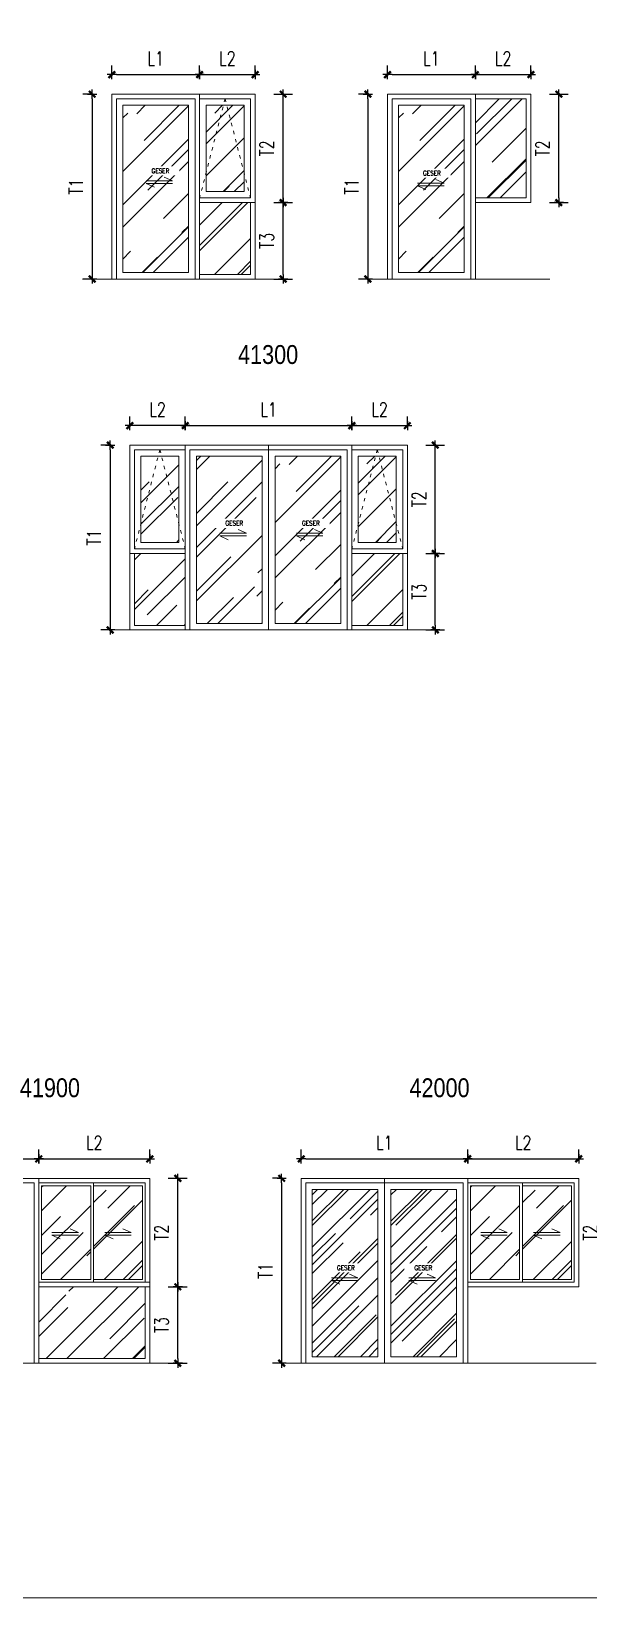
# Model space of a CAD drawing. Header units: centimetres. Extents: x 241563 to 294181, y -34797 to 61752.
# Drawn here: x 264921 to 270944, y -34797 to -17854 of the extents above; entities that cross this region are included whole.
import ezdxf

# ---------------------------------------------------------------- set-up
doc = ezdxf.new("R2010")
doc.units = ezdxf.units.CM
doc.header["$MEASUREMENT"] = 0
doc.linetypes.add('ACAD_ISO03W100', pattern=[30, 12, -18])
doc.layers.add('0.00', color=130, linetype='Continuous', lineweight=0)
doc.layers.add('0.09', color=30, linetype='Continuous', lineweight=9)
doc.styles.add('51DIM', font='SIMPLEX.shx', dxfattribs={"width": 0.85})
doc.styles.add('ISO', font='ARIALN.TTF')
doc.styles.add('TEXT', font='simplex.shx', dxfattribs={"width": 0.75})
doc.dimstyles.new('D100B', dxfattribs={"dimscale": 100, "dimtxt": 1.5, "dimasz": 0.5, "dimexe": 1, "dimexo": 2, "dimgap": 1, "dimtad": 1, "dimdec": 0, "dimzin": 0, "dimdsep": 46, "dimtxsty": 'TEXT', "dimblk1": 'tick', "dimblk2": 'tick', "dimsah": 1, "dimcen": 0, "dimclre": 15, "dimadec": 0, "dimazin": 0, "dimtfac": 1, "dimtdec": 0, "dimtix": 1, "dimtmove": 2, "dimatfit": 3, "dimldrblk": 'tick', "dimfxl": 1, "dimtolj": 1, "dimtzin": 0, "dimarcsym": 0})
pattern_1 = [(45, (11508.6, -37491.1), (424.2641, 1131.37085), [7500, -1000, 2500, -500]), (45, (11802.04, -36844.1), (-823.7794, 116.6726), [1500, -165, 3000, -375]), (45, (11384.85, -37013.82), (1601.59686, 2075.3584), [4000, -700, 2000, -500])]
pattern_2 = [(45, (13153.44, -41287.47), (424.2641, 1131.37085), [7500, -1000, 2500, -500]), (45, (13446.9, -40640.5), (-823.7794, 116.6726), [1500, -165, 3000, -375]), (45, (13029.7, -40810.18), (1601.59686, 2075.3584), [4000, -700, 2000, -500])]
pattern_3 = [(45, (17014.53, -49219.22), (254.55844, 678.8225), [4500, -600, 1500, -300]), (45, (17190.6, -48831), (-494.26764, 70.0036), [900, -99, 1800, -225]), (45, (16940.28, -48932.84), (960.95812, 1245.21504), [2400, -420, 1200, -300])]

# ---------------------------------------------------------------- blocks, each defined once
blk = doc.blocks.new('tick')
for p, q in [((-1, 0), (1, 0)), ((0, 1), (0, -1))]:
    blk.add_line(p, q)
at = {"const_width": 0.5}
blk.add_lwpolyline([(-0.71, -0.71), (0.71, 0.71)], dxfattribs=at)
blk = doc.blocks.new('*D434')
at = {"color": 15, "linetype": 'Continuous', "lineweight": -2, "ltscale": 2, "transparency": 16777216}
for p, q in [((265790, -18333), (265790, -18222)), ((266740, -18333), (266740, -18222))]:
    blk.add_line(p, q, dxfattribs=at)
at = {"color": 0, "linetype": 'Continuous', "lineweight": -2, "ltscale": 2, "transparency": 16777216}
blk.add_line((265840, -18322), (266690, -18322), dxfattribs=at)
at = {"layer": 'Defpoints', "color": 0, "linetype": 'Continuous', "ltscale": 2, "transparency": 16777216}
for p in [(266740, -18322), (265790, -18533), (266740, -18533)]:
    blk.add_point(p, dxfattribs=at)
at = {"color": 0, "linetype": 'Continuous', "lineweight": -2, "ltscale": 2, "transparency": 16777216, "xscale": 50, "yscale": 50, "zscale": 50, "rotation": 180}
blk.add_blockref('tick', (265790, -18322), dxfattribs=at)
at = {"color": 0, "linetype": 'Continuous', "lineweight": -2, "ltscale": 2, "transparency": 16777216, "xscale": 50, "yscale": 50, "zscale": 50}
blk.add_blockref('tick', (266740, -18322), dxfattribs=at)
at = {"color": 0, "linetype": 'Continuous', "ltscale": 2, "transparency": 16777216, "insert": (266265, -18147), "char_height": 150, "attachment_point": 5, "style": 'TEXT'}
blk.add_mtext('\\A1;L1', dxfattribs=at)
blk = doc.blocks.new('*D435')
at = {"color": 15, "linetype": 'Continuous', "lineweight": -2, "ltscale": 2, "transparency": 16777216}
for p, q in [((266740, -18333), (266740, -18222)), ((267340, -18333), (267340, -18222))]:
    blk.add_line(p, q, dxfattribs=at)
at = {"color": 0, "linetype": 'Continuous', "lineweight": -2, "ltscale": 2, "transparency": 16777216}
blk.add_line((266790, -18322), (267290, -18322), dxfattribs=at)
at = {"layer": 'Defpoints', "color": 0, "linetype": 'Continuous', "ltscale": 2, "transparency": 16777216}
for p in [(267340, -18322), (266740, -18533), (267340, -18533)]:
    blk.add_point(p, dxfattribs=at)
at = {"color": 0, "linetype": 'Continuous', "lineweight": -2, "ltscale": 2, "transparency": 16777216, "xscale": 50, "yscale": 50, "zscale": 50, "rotation": 180}
blk.add_blockref('tick', (266740, -18322), dxfattribs=at)
at = {"color": 0, "linetype": 'Continuous', "lineweight": -2, "ltscale": 2, "transparency": 16777216, "xscale": 50, "yscale": 50, "zscale": 50}
blk.add_blockref('tick', (267340, -18322), dxfattribs=at)
at = {"color": 0, "linetype": 'Continuous', "ltscale": 2, "transparency": 16777216, "insert": (267040, -18147), "char_height": 150, "attachment_point": 5, "style": 'TEXT'}
blk.add_mtext('\\A1;L2', dxfattribs=at)
blk = doc.blocks.new('*D436')
at = {"color": 15, "linetype": 'Continuous', "lineweight": -2, "ltscale": 2, "transparency": 16777216}
for p, q in [((265590, -18533), (265478, -18533)), ((265590, -20533), (265478, -20533))]:
    blk.add_line(p, q, dxfattribs=at)
at = {"color": 0, "linetype": 'Continuous', "lineweight": -2, "ltscale": 2, "transparency": 16777216}
blk.add_line((265578, -18583), (265578, -20483), dxfattribs=at)
at = {"layer": 'Defpoints', "color": 0, "linetype": 'Continuous', "ltscale": 2, "transparency": 16777216}
for p in [(265790, -18533), (265578, -20533), (265790, -20533)]:
    blk.add_point(p, dxfattribs=at)
at = {"color": 0, "linetype": 'Continuous', "lineweight": -2, "ltscale": 2, "transparency": 16777216, "xscale": 50, "yscale": 50, "zscale": 50}
for p, rotation in [((265578, -18533), 90), ((265578, -20533), 270)]:
    blk.add_blockref('tick', p, dxfattribs=dict(at, rotation=rotation))
at = {"color": 0, "linetype": 'Continuous', "ltscale": 2, "transparency": 16777216, "insert": (265403, -19533), "char_height": 150, "attachment_point": 5, "rotation": 90, "style": 'TEXT'}
blk.add_mtext('\\A1;T1', dxfattribs=at)
blk = doc.blocks.new('*D437')
at = {"color": 15, "linetype": 'Continuous', "lineweight": -2, "ltscale": 2, "transparency": 16777216}
for p, q in [((267540, -18533), (267742, -18533)), ((267540, -19706), (267742, -19706))]:
    blk.add_line(p, q, dxfattribs=at)
at = {"color": 0, "linetype": 'Continuous', "lineweight": -2, "ltscale": 2, "transparency": 16777216}
blk.add_line((267642, -19656), (267642, -18583), dxfattribs=at)
at = {"layer": 'Defpoints', "color": 0, "linetype": 'Continuous', "ltscale": 2, "transparency": 16777216}
for p in [(267340, -18533), (267642, -18533), (267340, -19706)]:
    blk.add_point(p, dxfattribs=at)
at = {"color": 0, "linetype": 'Continuous', "lineweight": -2, "ltscale": 2, "transparency": 16777216, "xscale": 50, "yscale": 50, "zscale": 50}
for p, rotation in [((267642, -18533), 90), ((267642, -19706), 270)]:
    blk.add_blockref('tick', p, dxfattribs=dict(at, rotation=rotation))
at = {"color": 0, "linetype": 'Continuous', "ltscale": 2, "transparency": 16777216, "insert": (267467, -19120), "char_height": 150, "attachment_point": 5, "rotation": 90, "style": 'TEXT'}
blk.add_mtext('\\A1;T2', dxfattribs=at)
blk = doc.blocks.new('*D438')
at = {"color": 15, "linetype": 'Continuous', "lineweight": -2, "ltscale": 2, "transparency": 16777216}
for p, q in [((267540, -19706), (267742, -19706)), ((267540, -20533), (267742, -20533))]:
    blk.add_line(p, q, dxfattribs=at)
at = {"color": 0, "linetype": 'Continuous', "lineweight": -2, "ltscale": 2, "transparency": 16777216}
blk.add_line((267642, -20483), (267642, -19756), dxfattribs=at)
at = {"layer": 'Defpoints', "color": 0, "linetype": 'Continuous', "ltscale": 2, "transparency": 16777216}
for p in [(267340, -19706), (267642, -19706), (267340, -20533)]:
    blk.add_point(p, dxfattribs=at)
at = {"color": 0, "linetype": 'Continuous', "lineweight": -2, "ltscale": 2, "transparency": 16777216, "xscale": 50, "yscale": 50, "zscale": 50}
for p, rotation in [((267642, -19706), 90), ((267642, -20533), 270)]:
    blk.add_blockref('tick', p, dxfattribs=dict(at, rotation=rotation))
at = {"color": 0, "linetype": 'Continuous', "ltscale": 2, "transparency": 16777216, "insert": (267467, -20120), "char_height": 150, "attachment_point": 5, "rotation": 90, "style": 'TEXT'}
blk.add_mtext('\\A1;T3', dxfattribs=at)
blk = doc.blocks.new('*D439')
at = {"color": 15, "linetype": 'Continuous', "lineweight": -2, "ltscale": 2, "transparency": 16777216}
for p, q in [((268770, -18333), (268770, -18222)), ((269720, -18333), (269720, -18222))]:
    blk.add_line(p, q, dxfattribs=at)
at = {"color": 0, "linetype": 'Continuous', "lineweight": -2, "ltscale": 2, "transparency": 16777216}
blk.add_line((268820, -18322), (269670, -18322), dxfattribs=at)
at = {"layer": 'Defpoints', "color": 0, "linetype": 'Continuous', "ltscale": 2, "transparency": 16777216}
for p in [(269720, -18322), (268770, -18533), (269720, -18533)]:
    blk.add_point(p, dxfattribs=at)
at = {"color": 0, "linetype": 'Continuous', "lineweight": -2, "ltscale": 2, "transparency": 16777216, "xscale": 50, "yscale": 50, "zscale": 50, "rotation": 180}
blk.add_blockref('tick', (268770, -18322), dxfattribs=at)
at = {"color": 0, "linetype": 'Continuous', "lineweight": -2, "ltscale": 2, "transparency": 16777216, "xscale": 50, "yscale": 50, "zscale": 50}
blk.add_blockref('tick', (269720, -18322), dxfattribs=at)
at = {"color": 0, "linetype": 'Continuous', "ltscale": 2, "transparency": 16777216, "insert": (269245, -18147), "char_height": 150, "attachment_point": 5, "style": 'TEXT'}
blk.add_mtext('\\A1;L1', dxfattribs=at)
blk = doc.blocks.new('*D440')
at = {"color": 15, "linetype": 'Continuous', "lineweight": -2, "ltscale": 2, "transparency": 16777216}
for p, q in [((269720, -18333), (269720, -18222)), ((270320, -18333), (270320, -18222))]:
    blk.add_line(p, q, dxfattribs=at)
at = {"color": 0, "linetype": 'Continuous', "lineweight": -2, "ltscale": 2, "transparency": 16777216}
blk.add_line((269770, -18322), (270270, -18322), dxfattribs=at)
at = {"layer": 'Defpoints', "color": 0, "linetype": 'Continuous', "ltscale": 2, "transparency": 16777216}
for p in [(270320, -18322), (269720, -18533), (270320, -18533)]:
    blk.add_point(p, dxfattribs=at)
at = {"color": 0, "linetype": 'Continuous', "lineweight": -2, "ltscale": 2, "transparency": 16777216, "xscale": 50, "yscale": 50, "zscale": 50, "rotation": 180}
blk.add_blockref('tick', (269720, -18322), dxfattribs=at)
at = {"color": 0, "linetype": 'Continuous', "lineweight": -2, "ltscale": 2, "transparency": 16777216, "xscale": 50, "yscale": 50, "zscale": 50}
blk.add_blockref('tick', (270320, -18322), dxfattribs=at)
at = {"color": 0, "linetype": 'Continuous', "ltscale": 2, "transparency": 16777216, "insert": (270020, -18147), "char_height": 150, "attachment_point": 5, "style": 'TEXT'}
blk.add_mtext('\\A1;L2', dxfattribs=at)
blk = doc.blocks.new('*D441')
at = {"color": 15, "linetype": 'Continuous', "lineweight": -2, "ltscale": 2, "transparency": 16777216}
for p, q in [((268570, -18533), (268458, -18533)), ((268570, -20533), (268458, -20533))]:
    blk.add_line(p, q, dxfattribs=at)
at = {"color": 0, "linetype": 'Continuous', "lineweight": -2, "ltscale": 2, "transparency": 16777216}
blk.add_line((268558, -18583), (268558, -20483), dxfattribs=at)
at = {"layer": 'Defpoints', "color": 0, "linetype": 'Continuous', "ltscale": 2, "transparency": 16777216}
for p in [(268770, -18533), (268558, -20533), (268770, -20533)]:
    blk.add_point(p, dxfattribs=at)
at = {"color": 0, "linetype": 'Continuous', "lineweight": -2, "ltscale": 2, "transparency": 16777216, "xscale": 50, "yscale": 50, "zscale": 50}
for p, rotation in [((268558, -18533), 90), ((268558, -20533), 270)]:
    blk.add_blockref('tick', p, dxfattribs=dict(at, rotation=rotation))
at = {"color": 0, "linetype": 'Continuous', "ltscale": 2, "transparency": 16777216, "insert": (268383, -19533), "char_height": 150, "attachment_point": 5, "rotation": 90, "style": 'TEXT'}
blk.add_mtext('\\A1;T1', dxfattribs=at)
blk = doc.blocks.new('*D442')
at = {"color": 15, "linetype": 'Continuous', "lineweight": -2, "ltscale": 2, "transparency": 16777216}
for p, q in [((270520, -18533), (270722, -18533)), ((270520, -19706), (270722, -19706))]:
    blk.add_line(p, q, dxfattribs=at)
at = {"color": 0, "linetype": 'Continuous', "lineweight": -2, "ltscale": 2, "transparency": 16777216}
blk.add_line((270622, -19656), (270622, -18583), dxfattribs=at)
at = {"layer": 'Defpoints', "color": 0, "linetype": 'Continuous', "ltscale": 2, "transparency": 16777216}
for p in [(270320, -18533), (270622, -18533), (270320, -19706)]:
    blk.add_point(p, dxfattribs=at)
at = {"color": 0, "linetype": 'Continuous', "lineweight": -2, "ltscale": 2, "transparency": 16777216, "xscale": 50, "yscale": 50, "zscale": 50}
for p, rotation in [((270622, -18533), 90), ((270622, -19706), 270)]:
    blk.add_blockref('tick', p, dxfattribs=dict(at, rotation=rotation))
at = {"color": 0, "linetype": 'Continuous', "ltscale": 2, "transparency": 16777216, "insert": (270447, -19120), "char_height": 150, "attachment_point": 5, "rotation": 90, "style": 'TEXT'}
blk.add_mtext('\\A1;T2', dxfattribs=at)
blk = doc.blocks.new('*D469')
at = {"color": 15, "linetype": 'Continuous', "lineweight": -2, "ltscale": 2, "transparency": 16777216}
for p, q in [((266585, -22129), (266585, -22019)), ((268385, -22129), (268385, -22019))]:
    blk.add_line(p, q, dxfattribs=at)
at = {"color": 0, "linetype": 'Continuous', "lineweight": -2, "ltscale": 2, "transparency": 16777216}
blk.add_line((266635, -22119), (268335, -22119), dxfattribs=at)
at = {"layer": 'Defpoints', "color": 0, "linetype": 'Continuous', "ltscale": 2, "transparency": 16777216}
for p in [(268385, -22119), (266585, -22329), (268385, -22329)]:
    blk.add_point(p, dxfattribs=at)
at = {"color": 0, "linetype": 'Continuous', "lineweight": -2, "ltscale": 2, "transparency": 16777216, "xscale": 50, "yscale": 50, "zscale": 50, "rotation": 180}
blk.add_blockref('tick', (266585, -22119), dxfattribs=at)
at = {"color": 0, "linetype": 'Continuous', "lineweight": -2, "ltscale": 2, "transparency": 16777216, "xscale": 50, "yscale": 50, "zscale": 50}
blk.add_blockref('tick', (268385, -22119), dxfattribs=at)
at = {"color": 0, "linetype": 'Continuous', "ltscale": 2, "transparency": 16777216, "insert": (267485, -21944), "char_height": 150, "attachment_point": 5, "style": 'TEXT'}
blk.add_mtext('\\A1;L1', dxfattribs=at)
blk = doc.blocks.new('*D470')
at = {"color": 15, "linetype": 'Continuous', "lineweight": -2, "ltscale": 2, "transparency": 16777216}
for p, q in [((268385, -22129), (268385, -22019)), ((268985, -22129), (268985, -22019))]:
    blk.add_line(p, q, dxfattribs=at)
at = {"color": 0, "linetype": 'Continuous', "lineweight": -2, "ltscale": 2, "transparency": 16777216}
blk.add_line((268435, -22119), (268935, -22119), dxfattribs=at)
at = {"layer": 'Defpoints', "color": 0, "linetype": 'Continuous', "ltscale": 2, "transparency": 16777216}
for p in [(268985, -22119), (268385, -22329), (268985, -22329)]:
    blk.add_point(p, dxfattribs=at)
at = {"color": 0, "linetype": 'Continuous', "lineweight": -2, "ltscale": 2, "transparency": 16777216, "xscale": 50, "yscale": 50, "zscale": 50, "rotation": 180}
blk.add_blockref('tick', (268385, -22119), dxfattribs=at)
at = {"color": 0, "linetype": 'Continuous', "lineweight": -2, "ltscale": 2, "transparency": 16777216, "xscale": 50, "yscale": 50, "zscale": 50}
blk.add_blockref('tick', (268985, -22119), dxfattribs=at)
at = {"color": 0, "linetype": 'Continuous', "ltscale": 2, "transparency": 16777216, "insert": (268685, -21944), "char_height": 150, "attachment_point": 5, "style": 'TEXT'}
blk.add_mtext('\\A1;L2', dxfattribs=at)
blk = doc.blocks.new('*D471')
at = {"color": 15, "linetype": 'Continuous', "lineweight": -2, "ltscale": 2, "transparency": 16777216}
for p, q in [((265985, -22129), (265985, -22019)), ((266585, -22129), (266585, -22019))]:
    blk.add_line(p, q, dxfattribs=at)
at = {"color": 0, "linetype": 'Continuous', "lineweight": -2, "ltscale": 2, "transparency": 16777216}
blk.add_line((266535, -22119), (266035, -22119), dxfattribs=at)
at = {"layer": 'Defpoints', "color": 0, "linetype": 'Continuous', "ltscale": 2, "transparency": 16777216}
for p in [(265985, -22119), (265985, -22329), (266585, -22329)]:
    blk.add_point(p, dxfattribs=at)
at = {"color": 0, "linetype": 'Continuous', "lineweight": -2, "ltscale": 2, "transparency": 16777216, "xscale": 50, "yscale": 50, "zscale": 50, "rotation": 180}
blk.add_blockref('tick', (265985, -22119), dxfattribs=at)
at = {"color": 0, "linetype": 'Continuous', "lineweight": -2, "ltscale": 2, "transparency": 16777216, "xscale": 50, "yscale": 50, "zscale": 50}
blk.add_blockref('tick', (266585, -22119), dxfattribs=at)
at = {"color": 0, "linetype": 'Continuous', "ltscale": 2, "transparency": 16777216, "insert": (266285, -21944), "char_height": 150, "attachment_point": 5, "style": 'TEXT'}
blk.add_mtext('\\A1;L2', dxfattribs=at)
blk = doc.blocks.new('*D472')
at = {"color": 15, "linetype": 'Continuous', "lineweight": -2, "ltscale": 2, "transparency": 16777216}
for p, q in [((265785, -22329), (265673, -22329)), ((265785, -24329), (265673, -24329))]:
    blk.add_line(p, q, dxfattribs=at)
at = {"color": 0, "linetype": 'Continuous', "lineweight": -2, "ltscale": 2, "transparency": 16777216}
blk.add_line((265773, -22379), (265773, -24279), dxfattribs=at)
at = {"layer": 'Defpoints', "color": 0, "linetype": 'Continuous', "ltscale": 2, "transparency": 16777216}
for p in [(265985, -22329), (265773, -24329), (265985, -24329)]:
    blk.add_point(p, dxfattribs=at)
at = {"color": 0, "linetype": 'Continuous', "lineweight": -2, "ltscale": 2, "transparency": 16777216, "xscale": 50, "yscale": 50, "zscale": 50}
for p, rotation in [((265773, -22329), 90), ((265773, -24329), 270)]:
    blk.add_blockref('tick', p, dxfattribs=dict(at, rotation=rotation))
at = {"color": 0, "linetype": 'Continuous', "ltscale": 2, "transparency": 16777216, "insert": (265598, -23329), "char_height": 150, "attachment_point": 5, "rotation": 90, "style": 'TEXT'}
blk.add_mtext('\\A1;T1', dxfattribs=at)
blk = doc.blocks.new('*D473')
at = {"color": 15, "linetype": 'Continuous', "lineweight": -2, "ltscale": 2, "transparency": 16777216}
for p, q in [((269185, -22329), (269387, -22329)), ((269185, -23503), (269387, -23503))]:
    blk.add_line(p, q, dxfattribs=at)
at = {"color": 0, "linetype": 'Continuous', "lineweight": -2, "ltscale": 2, "transparency": 16777216}
blk.add_line((269287, -23453), (269287, -22379), dxfattribs=at)
at = {"layer": 'Defpoints', "color": 0, "linetype": 'Continuous', "ltscale": 2, "transparency": 16777216}
for p in [(268985, -22329), (269287, -22329), (268985, -23503)]:
    blk.add_point(p, dxfattribs=at)
at = {"color": 0, "linetype": 'Continuous', "lineweight": -2, "ltscale": 2, "transparency": 16777216, "xscale": 50, "yscale": 50, "zscale": 50}
for p, rotation in [((269287, -22329), 90), ((269287, -23503), 270)]:
    blk.add_blockref('tick', p, dxfattribs=dict(at, rotation=rotation))
at = {"color": 0, "linetype": 'Continuous', "ltscale": 2, "transparency": 16777216, "insert": (269112, -22916), "char_height": 150, "attachment_point": 5, "rotation": 90, "style": 'TEXT'}
blk.add_mtext('\\A1;T2', dxfattribs=at)
blk = doc.blocks.new('*D474')
at = {"color": 15, "linetype": 'Continuous', "lineweight": -2, "ltscale": 2, "transparency": 16777216}
for p, q in [((269185, -23503), (269387, -23503)), ((269185, -24329), (269387, -24329))]:
    blk.add_line(p, q, dxfattribs=at)
at = {"color": 0, "linetype": 'Continuous', "lineweight": -2, "ltscale": 2, "transparency": 16777216}
blk.add_line((269287, -24279), (269287, -23553), dxfattribs=at)
at = {"layer": 'Defpoints', "color": 0, "linetype": 'Continuous', "ltscale": 2, "transparency": 16777216}
for p in [(268985, -23503), (269287, -23503), (268985, -24329)]:
    blk.add_point(p, dxfattribs=at)
at = {"color": 0, "linetype": 'Continuous', "lineweight": -2, "ltscale": 2, "transparency": 16777216, "xscale": 50, "yscale": 50, "zscale": 50}
for p, rotation in [((269287, -23503), 90), ((269287, -24329), 270)]:
    blk.add_blockref('tick', p, dxfattribs=dict(at, rotation=rotation))
at = {"color": 0, "linetype": 'Continuous', "ltscale": 2, "transparency": 16777216, "insert": (269112, -23916), "char_height": 150, "attachment_point": 5, "rotation": 90, "style": 'TEXT'}
blk.add_mtext('\\A1;T3', dxfattribs=at)
blk = doc.blocks.new('*D499')
at = {"color": 15, "linetype": 'Continuous', "lineweight": -2, "ltscale": 2, "transparency": 16777216}
for p, q in [((264051, -30061), (264051, -29951)), ((265001, -30061), (265001, -29951))]:
    blk.add_line(p, q, dxfattribs=at)
at = {"color": 0, "linetype": 'Continuous', "lineweight": -2, "ltscale": 2, "transparency": 16777216}
blk.add_line((264101, -30051), (264951, -30051), dxfattribs=at)
at = {"layer": 'Defpoints', "color": 0, "linetype": 'Continuous', "ltscale": 2, "transparency": 16777216}
for p in [(265001, -30051), (264051, -30261), (265001, -30261)]:
    blk.add_point(p, dxfattribs=at)
at = {"color": 0, "linetype": 'Continuous', "lineweight": -2, "ltscale": 2, "transparency": 16777216, "xscale": 50, "yscale": 50, "zscale": 50, "rotation": 180}
blk.add_blockref('tick', (264051, -30051), dxfattribs=at)
at = {"color": 0, "linetype": 'Continuous', "lineweight": -2, "ltscale": 2, "transparency": 16777216, "xscale": 50, "yscale": 50, "zscale": 50}
blk.add_blockref('tick', (265001, -30051), dxfattribs=at)
at = {"color": 0, "linetype": 'Continuous', "ltscale": 2, "transparency": 16777216, "insert": (264526, -29876), "char_height": 150, "attachment_point": 5, "style": 'TEXT'}
blk.add_mtext('\\A1;L1', dxfattribs=at)
blk = doc.blocks.new('*D500')
at = {"color": 15, "linetype": 'Continuous', "lineweight": -2, "ltscale": 2, "transparency": 16777216}
for p, q in [((265001, -30061), (265001, -29951)), ((266201, -30061), (266201, -29951))]:
    blk.add_line(p, q, dxfattribs=at)
at = {"color": 0, "linetype": 'Continuous', "lineweight": -2, "ltscale": 2, "transparency": 16777216}
blk.add_line((265051, -30051), (266151, -30051), dxfattribs=at)
at = {"layer": 'Defpoints', "color": 0, "linetype": 'Continuous', "ltscale": 2, "transparency": 16777216}
for p in [(266201, -30051), (265001, -30261), (266201, -30261)]:
    blk.add_point(p, dxfattribs=at)
at = {"color": 0, "linetype": 'Continuous', "lineweight": -2, "ltscale": 2, "transparency": 16777216, "xscale": 50, "yscale": 50, "zscale": 50, "rotation": 180}
blk.add_blockref('tick', (265001, -30051), dxfattribs=at)
at = {"color": 0, "linetype": 'Continuous', "lineweight": -2, "ltscale": 2, "transparency": 16777216, "xscale": 50, "yscale": 50, "zscale": 50}
blk.add_blockref('tick', (266201, -30051), dxfattribs=at)
at = {"color": 0, "linetype": 'Continuous', "ltscale": 2, "transparency": 16777216, "insert": (265601, -29876), "char_height": 150, "attachment_point": 5, "style": 'TEXT'}
blk.add_mtext('\\A1;L2', dxfattribs=at)
blk = doc.blocks.new('*D501')
at = {"color": 15, "linetype": 'Continuous', "lineweight": -2, "ltscale": 2, "transparency": 16777216}
for p, q in [((266401, -30261), (266604, -30261)), ((266401, -31435), (266604, -31435))]:
    blk.add_line(p, q, dxfattribs=at)
at = {"color": 0, "linetype": 'Continuous', "lineweight": -2, "ltscale": 2, "transparency": 16777216}
blk.add_line((266504, -31385), (266504, -30311), dxfattribs=at)
at = {"layer": 'Defpoints', "color": 0, "linetype": 'Continuous', "ltscale": 2, "transparency": 16777216}
for p in [(266201, -30261), (266504, -30261), (266201, -31435)]:
    blk.add_point(p, dxfattribs=at)
at = {"color": 0, "linetype": 'Continuous', "lineweight": -2, "ltscale": 2, "transparency": 16777216, "xscale": 50, "yscale": 50, "zscale": 50}
for p, rotation in [((266504, -30261), 90), ((266504, -31435), 270)]:
    blk.add_blockref('tick', p, dxfattribs=dict(at, rotation=rotation))
at = {"color": 0, "linetype": 'Continuous', "ltscale": 2, "transparency": 16777216, "insert": (266329, -30848), "char_height": 150, "attachment_point": 5, "rotation": 90, "style": 'TEXT'}
blk.add_mtext('\\A1;T2', dxfattribs=at)
blk = doc.blocks.new('*D502')
at = {"color": 15, "linetype": 'Continuous', "lineweight": -2, "ltscale": 2, "transparency": 16777216}
for p, q in [((266401, -31435), (266604, -31435)), ((266401, -32261), (266604, -32261))]:
    blk.add_line(p, q, dxfattribs=at)
at = {"color": 0, "linetype": 'Continuous', "lineweight": -2, "ltscale": 2, "transparency": 16777216}
blk.add_line((266504, -32211), (266504, -31485), dxfattribs=at)
at = {"layer": 'Defpoints', "color": 0, "linetype": 'Continuous', "ltscale": 2, "transparency": 16777216}
for p in [(266201, -31435), (266504, -31435), (266201, -32261)]:
    blk.add_point(p, dxfattribs=at)
at = {"color": 0, "linetype": 'Continuous', "lineweight": -2, "ltscale": 2, "transparency": 16777216, "xscale": 50, "yscale": 50, "zscale": 50}
for p, rotation in [((266504, -31435), 90), ((266504, -32261), 270)]:
    blk.add_blockref('tick', p, dxfattribs=dict(at, rotation=rotation))
at = {"color": 0, "linetype": 'Continuous', "ltscale": 2, "transparency": 16777216, "insert": (266329, -31848), "char_height": 150, "attachment_point": 5, "rotation": 90, "style": 'TEXT'}
blk.add_mtext('\\A1;T3', dxfattribs=at)
blk = doc.blocks.new('*D504')
at = {"color": 15, "linetype": 'Continuous', "lineweight": -2, "ltscale": 2, "transparency": 16777216}
for p, q in [((267837, -30061), (267837, -29951)), ((269637, -30061), (269637, -29951))]:
    blk.add_line(p, q, dxfattribs=at)
at = {"color": 0, "linetype": 'Continuous', "lineweight": -2, "ltscale": 2, "transparency": 16777216}
blk.add_line((267887, -30051), (269587, -30051), dxfattribs=at)
at = {"layer": 'Defpoints', "color": 0, "linetype": 'Continuous', "ltscale": 2, "transparency": 16777216}
for p in [(269637, -30051), (267837, -30261), (269637, -30261)]:
    blk.add_point(p, dxfattribs=at)
at = {"color": 0, "linetype": 'Continuous', "lineweight": -2, "ltscale": 2, "transparency": 16777216, "xscale": 50, "yscale": 50, "zscale": 50, "rotation": 180}
blk.add_blockref('tick', (267837, -30051), dxfattribs=at)
at = {"color": 0, "linetype": 'Continuous', "lineweight": -2, "ltscale": 2, "transparency": 16777216, "xscale": 50, "yscale": 50, "zscale": 50}
blk.add_blockref('tick', (269637, -30051), dxfattribs=at)
at = {"color": 0, "linetype": 'Continuous', "ltscale": 2, "transparency": 16777216, "insert": (268737, -29876), "char_height": 150, "attachment_point": 5, "style": 'TEXT'}
blk.add_mtext('\\A1;L1', dxfattribs=at)
blk = doc.blocks.new('*D505')
at = {"color": 15, "linetype": 'Continuous', "lineweight": -2, "ltscale": 2, "transparency": 16777216}
for p, q in [((269637, -30061), (269637, -29951)), ((270837, -30061), (270837, -29951))]:
    blk.add_line(p, q, dxfattribs=at)
at = {"color": 0, "linetype": 'Continuous', "lineweight": -2, "ltscale": 2, "transparency": 16777216}
blk.add_line((269687, -30051), (270787, -30051), dxfattribs=at)
at = {"layer": 'Defpoints', "color": 0, "linetype": 'Continuous', "ltscale": 2, "transparency": 16777216}
for p in [(270837, -30051), (269637, -30261), (270837, -30261)]:
    blk.add_point(p, dxfattribs=at)
at = {"color": 0, "linetype": 'Continuous', "lineweight": -2, "ltscale": 2, "transparency": 16777216, "xscale": 50, "yscale": 50, "zscale": 50, "rotation": 180}
blk.add_blockref('tick', (269637, -30051), dxfattribs=at)
at = {"color": 0, "linetype": 'Continuous', "lineweight": -2, "ltscale": 2, "transparency": 16777216, "xscale": 50, "yscale": 50, "zscale": 50}
blk.add_blockref('tick', (270837, -30051), dxfattribs=at)
at = {"color": 0, "linetype": 'Continuous', "ltscale": 2, "transparency": 16777216, "insert": (270237, -29876), "char_height": 150, "attachment_point": 5, "style": 'TEXT'}
blk.add_mtext('\\A1;L2', dxfattribs=at)
blk = doc.blocks.new('*D506')
at = {"color": 15, "linetype": 'Continuous', "lineweight": -2, "ltscale": 2, "transparency": 16777216}
for p, q in [((267637, -30261), (267526, -30261)), ((267637, -32261), (267526, -32261))]:
    blk.add_line(p, q, dxfattribs=at)
at = {"color": 0, "linetype": 'Continuous', "lineweight": -2, "ltscale": 2, "transparency": 16777216}
blk.add_line((267626, -30311), (267626, -32211), dxfattribs=at)
at = {"layer": 'Defpoints', "color": 0, "linetype": 'Continuous', "ltscale": 2, "transparency": 16777216}
for p in [(267837, -30261), (267626, -32261), (267837, -32261)]:
    blk.add_point(p, dxfattribs=at)
at = {"color": 0, "linetype": 'Continuous', "lineweight": -2, "ltscale": 2, "transparency": 16777216, "xscale": 50, "yscale": 50, "zscale": 50}
for p, rotation in [((267626, -30261), 90), ((267626, -32261), 270)]:
    blk.add_blockref('tick', p, dxfattribs=dict(at, rotation=rotation))
at = {"color": 0, "linetype": 'Continuous', "ltscale": 2, "transparency": 16777216, "insert": (267451, -31261), "char_height": 150, "attachment_point": 5, "rotation": 90, "style": 'TEXT'}
blk.add_mtext('\\A1;T1', dxfattribs=at)
blk = doc.blocks.new('*D507')
at = {"color": 15, "linetype": 'Continuous', "lineweight": -2, "ltscale": 2, "transparency": 16777216}
for p, q in [((271037, -30261), (271240, -30261)), ((271037, -31435), (271240, -31435))]:
    blk.add_line(p, q, dxfattribs=at)
at = {"color": 0, "linetype": 'Continuous', "lineweight": -2, "ltscale": 2, "transparency": 16777216}
blk.add_line((271140, -31385), (271140, -30311), dxfattribs=at)
at = {"layer": 'Defpoints', "color": 0, "linetype": 'Continuous', "ltscale": 2, "transparency": 16777216}
for p in [(270837, -30261), (271140, -30261), (270837, -31435)]:
    blk.add_point(p, dxfattribs=at)
at = {"color": 0, "linetype": 'Continuous', "lineweight": -2, "ltscale": 2, "transparency": 16777216, "xscale": 50, "yscale": 50, "zscale": 50}
for p, rotation in [((271140, -30261), 90), ((271140, -31435), 270)]:
    blk.add_blockref('tick', p, dxfattribs=dict(at, rotation=rotation))
at = {"color": 0, "linetype": 'Continuous', "ltscale": 2, "transparency": 16777216, "insert": (270965, -30848), "char_height": 150, "attachment_point": 5, "rotation": 90, "style": 'TEXT'}
blk.add_mtext('\\A1;T2', dxfattribs=at)

msp = doc.modelspace()

# ---------------------------------------------------------------- hatches: boundary and pattern name
at = {"layer": '0.00', "linetype": 'Continuous', "ltscale": 2}
h = msp.add_hatch(dxfattribs=at)
h.set_pattern_fill('AR-RROOF', color=4, scale=500, angle=45)
h.set_pattern_definition([(45, (14488.43, -34611.47), (424.2641, 1131.37085), [7500, -1000, 2500, -500]), (45, (14781.9, -33964.46), (-823.7794, 116.6726), [1500, -165, 3000, -375]), (45, (14364.7, -34134.17), (1601.59686, 2075.3584), [4000, -700, 2000, -500])])
h.paths.add_polyline_path([(270269.7, -18583.1), (269719.7, -18583.1), (269719.7, -19656.5), (270269.7, -19656.5)])
h = msp.add_hatch(dxfattribs=at)
h.set_pattern_fill('AR-RROOF', color=4, scale=500, angle=45)
h.set_pattern_definition(pattern_1)
h.paths.add_polyline_path([(265909.8, -20463.1), (266619.8, -20463.1), (266619.8, -18653.1), (265909.8, -18653.1)])
h = msp.add_hatch(dxfattribs=at)
h.set_pattern_fill('AR-RROOF', color=4, scale=500, angle=45)
h.set_pattern_definition(pattern_1)
h.paths.add_polyline_path([(267219.8, -18653.1), (266809.8, -18653.1), (266809.8, -19586.5), (267219.8, -19586.5)])
h = msp.add_hatch(dxfattribs=at)
h.set_pattern_fill('AR-RROOF', color=4, scale=500, angle=45)
h.set_pattern_definition([(45, (14488.43, -37491.1), (424.2641, 1131.37085), [7500, -1000, 2500, -500]), (45, (14781.9, -36844.1), (-823.7794, 116.6726), [1500, -165, 3000, -375]), (45, (14364.7, -37013.82), (1601.59686, 2075.3584), [4000, -700, 2000, -500])])
h.paths.add_polyline_path([(268889.7, -20463.1), (269599.7, -20463.1), (269599.7, -18653.1), (268889.7, -18653.1)])
h = msp.add_hatch(dxfattribs=at)
h.set_pattern_fill('AR-RROOF', color=4, scale=500, angle=45)
h.set_pattern_definition([(45, (-1547.7, -37491.1), (424.2641, 1131.37085), [7500, -1000, 2500, -500]), (45, (-1254.24, -36844.1), (-823.7794, 116.6726), [1500, -165, 3000, -375]), (45, (-1671.43, -37013.82), (1601.59686, 2075.3584), [4000, -700, 2000, -500])])
h.paths.add_polyline_path([(267289.8, -19706.5), (266739.8, -19706.5), (266739.8, -20483.1), (267289.8, -20483.1)])
h = msp.add_hatch(dxfattribs=at)
h.set_pattern_fill('AR-RROOF', color=4, scale=500, angle=45)
h.set_pattern_definition([(45, (12303.44, -41287.47), (424.2641, 1131.37085), [7500, -1000, 2500, -500]), (45, (12596.9, -40640.5), (-823.7794, 116.6726), [1500, -165, 3000, -375]), (45, (12179.7, -40810.18), (1601.59686, 2075.3584), [4000, -700, 2000, -500])])
h.paths.add_polyline_path([(266104.7, -22449.4), (266514.7, -22449.4), (266514.7, -23382.8), (266104.7, -23382.8)])
h = msp.add_hatch(dxfattribs=at)
h.set_pattern_fill('AR-RROOF', color=4, scale=500, angle=45)
h.set_pattern_definition(pattern_2)
h.paths.add_polyline_path([(267414.7, -24259.4), (266704.7, -24259.4), (266704.7, -22449.4), (267414.7, -22449.4)])
h = msp.add_hatch(dxfattribs=at)
h.set_pattern_fill('AR-RROOF', color=4, scale=500, angle=45)
h.set_pattern_definition(pattern_2)
h.paths.add_polyline_path([(267554.7, -24259.4), (268264.7, -24259.4), (268264.7, -22449.4), (267554.7, -22449.4)])
h = msp.add_hatch(dxfattribs=at)
h.set_pattern_fill('AR-RROOF', color=4, scale=500, angle=45)
h.set_pattern_definition(pattern_2)
h.paths.add_polyline_path([(268864.7, -22449.4), (268454.7, -22449.4), (268454.7, -23382.8), (268864.7, -23382.8)])
h = msp.add_hatch(dxfattribs=at)
h.set_pattern_fill('AR-RROOF', color=4, scale=500, angle=45)
h.set_pattern_definition([(45, (-752.84, -41287.47), (424.2641, 1131.37085), [7500, -1000, 2500, -500]), (45, (-459.4, -40640.5), (-823.7794, 116.6726), [1500, -165, 3000, -375]), (45, (-876.6, -40810.18), (1601.59686, 2075.3584), [4000, -700, 2000, -500])])
h.paths.add_polyline_path([(266034.7, -23502.8), (266584.7, -23502.8), (266584.7, -24279.4), (266034.7, -24279.4)])
h = msp.add_hatch(dxfattribs=at)
h.set_pattern_fill('AR-RROOF', color=4, scale=500, angle=45)
h.set_pattern_definition([(45, (97.16, -41287.47), (424.2641, 1131.37085), [7500, -1000, 2500, -500]), (45, (390.6, -40640.5), (-823.7794, 116.6726), [1500, -165, 3000, -375]), (45, (-26.6, -40810.18), (1601.59686, 2075.3584), [4000, -700, 2000, -500])])
h.paths.add_polyline_path([(268934.7, -23502.8), (268384.7, -23502.8), (268384.7, -24279.4), (268934.7, -24279.4)])
h = msp.add_hatch(dxfattribs=at)
h.set_pattern_fill('AR-RROOF', color=4, scale=500, angle=45)
h.set_pattern_definition([(45, (-9333.4, -49272.15), (424.2641, 1131.37085), [7500, -1000, 2500, -500]), (45, (-9039.97, -48625.15), (-823.7794, 116.6726), [1500, -165, 3000, -375]), (45, (-9457.16, -48794.85), (1601.59686, 2075.3584), [4000, -700, 2000, -500])])
h.paths.add_polyline_path([(266121.3, -30341.2), (265592.2, -30341.2), (265592.2, -31354.6), (266121.3, -31354.6)])
h.paths.add_polyline_path([(265562.2, -30341.2), (265031.3, -30341.2), (265031.3, -31354.6), (265562.2, -31354.6)])
h = msp.add_hatch(dxfattribs=at)
h.set_pattern_fill('AR-RROOF', color=4, scale=300, angle=45)
h.set_pattern_definition(pattern_3)
h.paths.add_polyline_path([(268667.4, -32191.2), (267957.4, -32191.2), (267957.4, -30381.2), (268667.4, -30381.2)])
h = msp.add_hatch(dxfattribs=at)
h.set_pattern_fill('AR-RROOF', color=4, scale=300, angle=45)
h.set_pattern_definition(pattern_3)
h.paths.add_polyline_path([(268807.4, -32191.2), (269517.4, -32191.2), (269517.4, -30381.2), (268807.4, -30381.2)])
h = msp.add_hatch(dxfattribs=at)
h.set_pattern_fill('AR-RROOF', color=4, scale=500, angle=45)
h.set_pattern_definition([(45, (-4697.3, -49272.15), (424.2641, 1131.37085), [7500, -1000, 2500, -500]), (45, (-4403.84, -48625.15), (-823.7794, 116.6726), [1500, -165, 3000, -375]), (45, (-4821.03, -48794.85), (1601.59686, 2075.3584), [4000, -700, 2000, -500])])
h.paths.add_polyline_path([(270757.4, -30341.2), (270228.3, -30341.2), (270228.3, -31354.6), (270757.4, -31354.6)])
h.paths.add_polyline_path([(270198.3, -30341.2), (269667.4, -30341.2), (269667.4, -31354.6), (270198.3, -31354.6)])
h = msp.add_hatch(dxfattribs=at)
h.set_pattern_fill('AR-RROOF', color=4, scale=500, angle=45)
h.set_pattern_definition([(45, (8857.57, -24201.17), (424.2641, 1131.37085), [7500, -1000, 2500, -500]), (45, (9151, -23554.2), (-823.7794, 116.6726), [1500, -165, 3000, -375]), (45, (8733.83, -23723.87), (1601.59686, 2075.3584), [4000, -700, 2000, -500])])
h.paths.add_polyline_path([(266151.3, -31434.6), (265001.3, -31434.6), (265001.3, -32211.2), (266151.3, -32211.2)])

# ---------------------------------------------------------------- linework, layer by layer
at = {"layer": '0.00', "color": 40, "linetype": 'Continuous', "ltscale": 2, "true_color": 0xf8d731}
for p, q in [((266739.8, -18533.1), (267339.8, -18533.1)), ((269719.7, -18533.1), (270319.7, -18533.1)), ((266584.7, -22329.4), (265984.7, -22329.4)), ((268384.7, -22329.4), (268984.7, -22329.4)), ((265001.3, -30261.2), (265601.3, -30261.2)), ((265601.3, -30261.2), (266201.3, -30261.2)), ((269637.4, -30261.2), (270237.4, -30261.2)), ((270237.4, -30261.2), (270837.4, -30261.2))]:
    msp.add_line(p, q, dxfattribs=at)
at = {"layer": '0.00', "color": 40, "linetype": 'Continuous', "ltscale": 0.5, "true_color": 0xf8d731}
for p, q in [((267544.1, -20533.1), (265472.7, -20533.1)), ((270524, -20533.1), (268517.9, -20533.1)), ((269189, -24329.4), (265671.2, -24329.4)), ((266436.8, -32261.2), (263799.5, -32261.2)), ((271026.9, -32261.2), (267555.2, -32261.2))]:
    msp.add_line(p, q, dxfattribs=at)
for points in [[(265789.8, -20533.1), (266739.8, -20533.1), (266739.8, -18533.1), (265789.8, -18533.1)], [(265839.8, -20533.1), (266689.8, -20533.1), (266689.8, -18583.1), (265839.8, -18583.1)], [(268769.7, -20533.1), (269719.7, -20533.1), (269719.7, -18533.1), (268769.7, -18533.1)], [(268819.7, -20533.1), (269669.7, -20533.1), (269669.7, -18583.1), (268819.7, -18583.1)], [(265909.8, -20463.1), (266619.8, -20463.1), (266619.8, -18653.1), (265909.8, -18653.1)], [(268889.7, -20463.1), (269599.7, -20463.1), (269599.7, -18653.1), (268889.7, -18653.1)], [(267484.7, -24329.4), (266584.7, -24329.4), (266584.7, -22329.4), (267484.7, -22329.4)], [(267484.7, -24329.4), (268384.7, -24329.4), (268384.7, -22329.4), (267484.7, -22329.4)], [(267484.7, -24329.4), (266634.7, -24329.4), (266634.7, -22379.4), (267484.7, -22379.4)], [(267414.7, -24259.4), (266704.7, -24259.4), (266704.7, -22449.4), (267414.7, -22449.4)], [(267484.7, -24329.4), (268334.7, -24329.4), (268334.7, -22379.4), (267484.7, -22379.4)], [(267554.7, -24259.4), (268264.7, -24259.4), (268264.7, -22449.4), (267554.7, -22449.4)], [(264051.3, -32261.2), (265001.3, -32261.2), (265001.3, -30261.2), (264051.3, -30261.2)], [(264101.3, -32261.2), (264951.3, -32261.2), (264951.3, -30311.2), (264101.3, -30311.2)], [(268737.4, -32261.2), (267837.4, -32261.2), (267837.4, -30261.2), (268737.4, -30261.2)], [(268737.4, -32261.2), (267887.4, -32261.2), (267887.4, -30311.2), (268737.4, -30311.2)], [(268737.4, -32261.2), (269637.4, -32261.2), (269637.4, -30261.2), (268737.4, -30261.2)], [(268737.4, -32261.2), (269587.4, -32261.2), (269587.4, -30311.2), (268737.4, -30311.2)], [(268667.4, -32191.2), (267957.4, -32191.2), (267957.4, -30381.2), (268667.4, -30381.2)], [(268807.4, -32191.2), (269517.4, -32191.2), (269517.4, -30381.2), (268807.4, -30381.2)]]:
    msp.add_lwpolyline(points, close=True, dxfattribs=at)
at = {"layer": '0.00', "color": 40, "linetype": 'Continuous', "ltscale": 2, "true_color": 0xf8d731}
for points in [[(267339.8, -18533.1), (266739.8, -18533.1), (266739.8, -19706.5), (267339.8, -19706.5)], [(267289.8, -18583.1), (266739.8, -18583.1), (266739.8, -19656.5), (267289.8, -19656.5)], [(270319.7, -18533.1), (269719.7, -18533.1), (269719.7, -19706.5), (270319.7, -19706.5)], [(270269.7, -18583.1), (269719.7, -18583.1), (269719.7, -19656.5), (270269.7, -19656.5)], [(267219.8, -18653.1), (266809.8, -18653.1), (266809.8, -19586.5), (267219.8, -19586.5)], [(267339.8, -19706.5), (266739.8, -19706.5), (266739.8, -20533.1), (267339.8, -20533.1)], [(267289.8, -19706.5), (266739.8, -19706.5), (266739.8, -20483.1), (267289.8, -20483.1)], [(265984.7, -22329.4), (266584.7, -22329.4), (266584.7, -23502.8), (265984.7, -23502.8)], [(268984.7, -22329.4), (268384.7, -22329.4), (268384.7, -23502.8), (268984.7, -23502.8)], [(266034.7, -22379.4), (266584.7, -22379.4), (266584.7, -23452.8), (266034.7, -23452.8)], [(266104.7, -22449.4), (266514.7, -22449.4), (266514.7, -23382.8), (266104.7, -23382.8)], [(268934.7, -22379.4), (268384.7, -22379.4), (268384.7, -23452.8), (268934.7, -23452.8)], [(268864.7, -22449.4), (268454.7, -22449.4), (268454.7, -23382.8), (268864.7, -23382.8)], [(265984.7, -23502.8), (266584.7, -23502.8), (266584.7, -24329.4), (265984.7, -24329.4)], [(266034.7, -23502.8), (266584.7, -23502.8), (266584.7, -24279.4), (266034.7, -24279.4)], [(268984.7, -23502.8), (268384.7, -23502.8), (268384.7, -24329.4), (268984.7, -24329.4)], [(268934.7, -23502.8), (268384.7, -23502.8), (268384.7, -24279.4), (268934.7, -24279.4)], [(265592.2, -30311.2), (265001.3, -30311.2), (265001.3, -31384.6), (265592.2, -31384.6)], [(266151.3, -30311.2), (265592.2, -30311.2), (265592.2, -31384.6), (266151.3, -31384.6)], [(270228.3, -30311.2), (269637.4, -30311.2), (269637.4, -31384.6), (270228.3, -31384.6)], [(270787.4, -30311.2), (270228.3, -30311.2), (270228.3, -31384.6), (270787.4, -31384.6)], [(265562.2, -30341.2), (265031.3, -30341.2), (265031.3, -31354.6), (265562.2, -31354.6)], [(266121.3, -30341.2), (265592.2, -30341.2), (265592.2, -31354.6), (266121.3, -31354.6)], [(270198.3, -30341.2), (269667.4, -30341.2), (269667.4, -31354.6), (270198.3, -31354.6)], [(270757.4, -30341.2), (270228.3, -30341.2), (270228.3, -31354.6), (270757.4, -31354.6)], [(266201.3, -31384.6), (265001.3, -31384.6), (265001.3, -32261.2), (266201.3, -32261.2)], [(266151.3, -31434.6), (265001.3, -31434.6), (265001.3, -32211.2), (266151.3, -32211.2)]]:
    msp.add_lwpolyline(points, close=True, dxfattribs=at)
at = {"layer": '0.00', "color": 40, "linetype": 'ACAD_ISO03W100', "ltscale": 3, "true_color": 0xf8d731}
for points in [[(267014.8, -18583.1), (266739.8, -19656.5)], [(267014.8, -18583.1), (267289.8, -19656.5)], [(266309.7, -22379.4), (266034.7, -23452.8)], [(266309.7, -22379.4), (266584.7, -23452.8)], [(268659.7, -22379.4), (268384.7, -23452.8)], [(268659.7, -22379.4), (268934.7, -23452.8)]]:
    msp.add_lwpolyline(points, dxfattribs=at)
at = {"layer": '0.00', "color": 40, "linetype": 'Continuous', "ltscale": 2, "true_color": 0xf8d731}
for points in [[(266447.1, -19500.2), (266160, -19500.2), (266250.2, -19540.8)], [(269381.1, -19524.9), (269094.1, -19524.9), (269184.3, -19565.5)], [(267244.7, -23312.3), (266957.6, -23312.3), (267047.8, -23353)], [(268072.9, -23312.3), (267785.8, -23312.3), (267876, -23353)], [(265601.3, -30261.2), (265001.3, -30261.2), (265001.3, -31434.6), (265601.3, -31434.6)], [(265601.3, -31434.6), (266201.3, -31434.6), (266201.3, -30261.2), (265601.3, -30261.2)], [(270237.4, -30261.2), (269637.4, -30261.2), (269637.4, -31434.6), (270237.4, -31434.6)], [(270237.4, -31434.6), (270837.4, -31434.6), (270837.4, -30261.2), (270237.4, -30261.2)], [(265142, -30846.6), (265429.1, -30846.6), (265338.9, -30805.9)], [(265713.7, -30846.6), (266000.8, -30846.6), (265910.6, -30805.9)], [(269778.1, -30846.6), (270065.2, -30846.6), (269975, -30805.9)], [(270349.8, -30846.6), (270636.9, -30846.6), (270546.7, -30805.9)], [(265429.1, -30875.5), (265142, -30875.5), (265232.2, -30916.2)], [(266000.8, -30875.5), (265713.7, -30875.5), (265803.9, -30916.2)], [(270065.2, -30875.5), (269778.1, -30875.5), (269868.3, -30916.2)], [(270636.9, -30875.5), (270349.8, -30875.5), (270440, -30916.2)], [(268450.9, -31366.5), (268163.8, -31366.5), (268254, -31407.1)], [(269288, -31366.5), (269000.9, -31366.5), (269091.1, -31407.1)]]:
    msp.add_lwpolyline(points, dxfattribs=at)

# ---------------------------------------------------------------- texts
at = {"layer": '0.00', "color": 40, "linetype": 'Continuous', "ltscale": 2, "true_color": 0xf8d731, "char_height": 204.1, "width": 604.134, "attachment_point": 1, "style": 'ISO'}
for s, insert in [('41300', (267154.9, -21247.7)), ('41900', (264796.5, -29179.5)), ('42000', (269007.7, -29179.5))]:
    msp.add_mtext(s, dxfattribs=dict(at, insert=insert))

# ---------------------------------------------------------------- dimensions: what is measured, and where the dimension line sits
at = {"linetype": 'Continuous', "ltscale": 2}
for base, p1, p2, text, picture, middle in [((266739.8, -18322.4), (265789.8, -18533.1), (266739.8, -18533.1), 'L1', '*D434', (266264.8, -18147.4)), ((267339.8, -18322.4), (266739.8, -18533.1), (267339.8, -18533.1), 'L2', '*D435', (267039.8, -18147.4)), ((269719.7, -18322.4), (268769.7, -18533.1), (269719.7, -18533.1), 'L1', '*D439', (269244.7, -18147.4)), ((270319.7, -18322.4), (269719.7, -18533.1), (270319.7, -18533.1), 'L2', '*D440', (270019.7, -18147.4)), ((268384.7, -22118.8), (266584.7, -22329.4), (268384.7, -22329.4), 'L1', '*D469', (267484.7, -21943.8)), ((268984.7, -22118.8), (268384.7, -22329.4), (268984.7, -22329.4), 'L2', '*D470', (268684.7, -21943.8)), ((265001.3, -30050.5), (264051.3, -30261.2), (265001.3, -30261.2), 'L1', '*D499', (264526.3, -29875.5)), ((266201.3, -30050.5), (265001.3, -30261.2), (266201.3, -30261.2), 'L2', '*D500', (265601.3, -29875.5)), ((269637.4, -30050.5), (267837.4, -30261.2), (269637.4, -30261.2), 'L1', '*D504', (268737.4, -29875.5)), ((270837.4, -30050.5), (269637.4, -30261.2), (270837.4, -30261.2), 'L2', '*D505', (270237.4, -29875.5))]:
    dim = msp.add_linear_dim(base=base, p1=p1, p2=p2, text=text, dimstyle='D100B', dxfattribs=at)
    dim.commit()
    dim.dimension.update_dxf_attribs({"geometry": picture, "text_midpoint": middle})
for base, p1, p2, angle, text, picture, middle in [((265578.2, -20533.1), (265789.8, -18533.1), (265789.8, -20533.1), 90, 'T1', '*D436', (265403.2, -19533.1)), ((267642.4, -18533.1), (267339.8, -19706.5), (267339.8, -18533.1), 90, 'T2', '*D437', (267467.4, -19119.8)), ((268558, -20533.1), (268769.7, -18533.1), (268769.7, -20533.1), 90, 'T1', '*D441', (268383, -19533.1)), ((270622.2, -18533.1), (270319.7, -19706.5), (270319.7, -18533.1), 90, 'T2', '*D442', (270447.2, -19119.8)), ((267642.4, -19706.5), (267339.8, -20533.1), (267339.8, -19706.5), 90, 'T3', '*D438', (267467.4, -20119.8)), ((265984.7, -22118.8), (266584.7, -22329.4), (265984.7, -22329.4), 180, 'L2', '*D471', (266284.7, -21943.8)), ((265773, -24329.4), (265984.7, -22329.4), (265984.7, -24329.4), 90, 'T1', '*D472', (265598, -23329.4)), ((269287.2, -22329.4), (268984.7, -23502.8), (268984.7, -22329.4), 90, 'T2', '*D473', (269112.2, -22916.1)), ((269287.2, -23502.8), (268984.7, -24329.4), (268984.7, -23502.8), 90, 'T3', '*D474', (269112.2, -23916.1)), ((266503.8, -30261.2), (266201.3, -31434.6), (266201.3, -30261.2), 90, 'T2', '*D501', (266328.8, -30847.9)), ((267625.8, -32261.2), (267837.4, -30261.2), (267837.4, -32261.2), 90, 'T1', '*D506', (267450.8, -31261.2)), ((271140, -30261.2), (270837.4, -31434.6), (270837.4, -30261.2), 90, 'T2', '*D507', (270965, -30847.9)), ((266503.8, -31434.6), (266201.3, -32261.2), (266201.3, -31434.6), 90, 'T3', '*D502', (266328.8, -31847.9))]:
    dim = msp.add_linear_dim(base=base, p1=p1, p2=p2, angle=angle, text=text, dimstyle='D100B', dxfattribs=at)
    dim.commit()
    dim.dimension.update_dxf_attribs({"geometry": picture, "text_midpoint": middle})

# ---------------------------------------------------------------- next in the draw order: texts
at = {"layer": '0.09', "color": 2, "lineweight": 18, "char_height": 50, "width": 357.616, "attachment_point": 5, "style": '51DIM', "bg_fill": 3, "box_fill_scale": 1.5, "bg_fill_color": 256, "bg_fill_transparency": 0}
for insert in [(266316.5, -19363), (269250.5, -19387.7), (267114.1, -23175.2), (267942.3, -23175.2), (268320.3, -31229.3), (269157.4, -31229.3)]:
    msp.add_mtext('{\\C256;GESER}', dxfattribs=dict(at, insert=insert))

# ---------------------------------------------------------------- next in the draw order: linework, layer by layer
at = {"layer": '0.00', "color": 6, "linetype": 'Continuous', "ltscale": 2}
msp.add_lwpolyline([(247733.3, -13852.2), (294181.1, -13852.2), (294181.1, -34797.3), (247733.3, -34797.3)], close=True, dxfattribs=at)
at = {"layer": '0.00', "color": 40, "linetype": 'Continuous', "ltscale": 2, "true_color": 0xf8d731}
for points in [[(266160, -19471.3), (266447.1, -19471.3), (266356.9, -19430.6)], [(269094.1, -19496), (269381.1, -19496), (269291, -19455.3)], [(266957.6, -23283.4), (267244.7, -23283.4), (267154.5, -23242.8)], [(267785.8, -23283.4), (268072.9, -23283.4), (267982.7, -23242.8)], [(268163.8, -31337.6), (268450.9, -31337.6), (268360.7, -31296.9)], [(269000.9, -31337.6), (269288, -31337.6), (269197.8, -31296.9)]]:
    msp.add_lwpolyline(points, dxfattribs=at)

doc.saveas('drawing.dxf')
